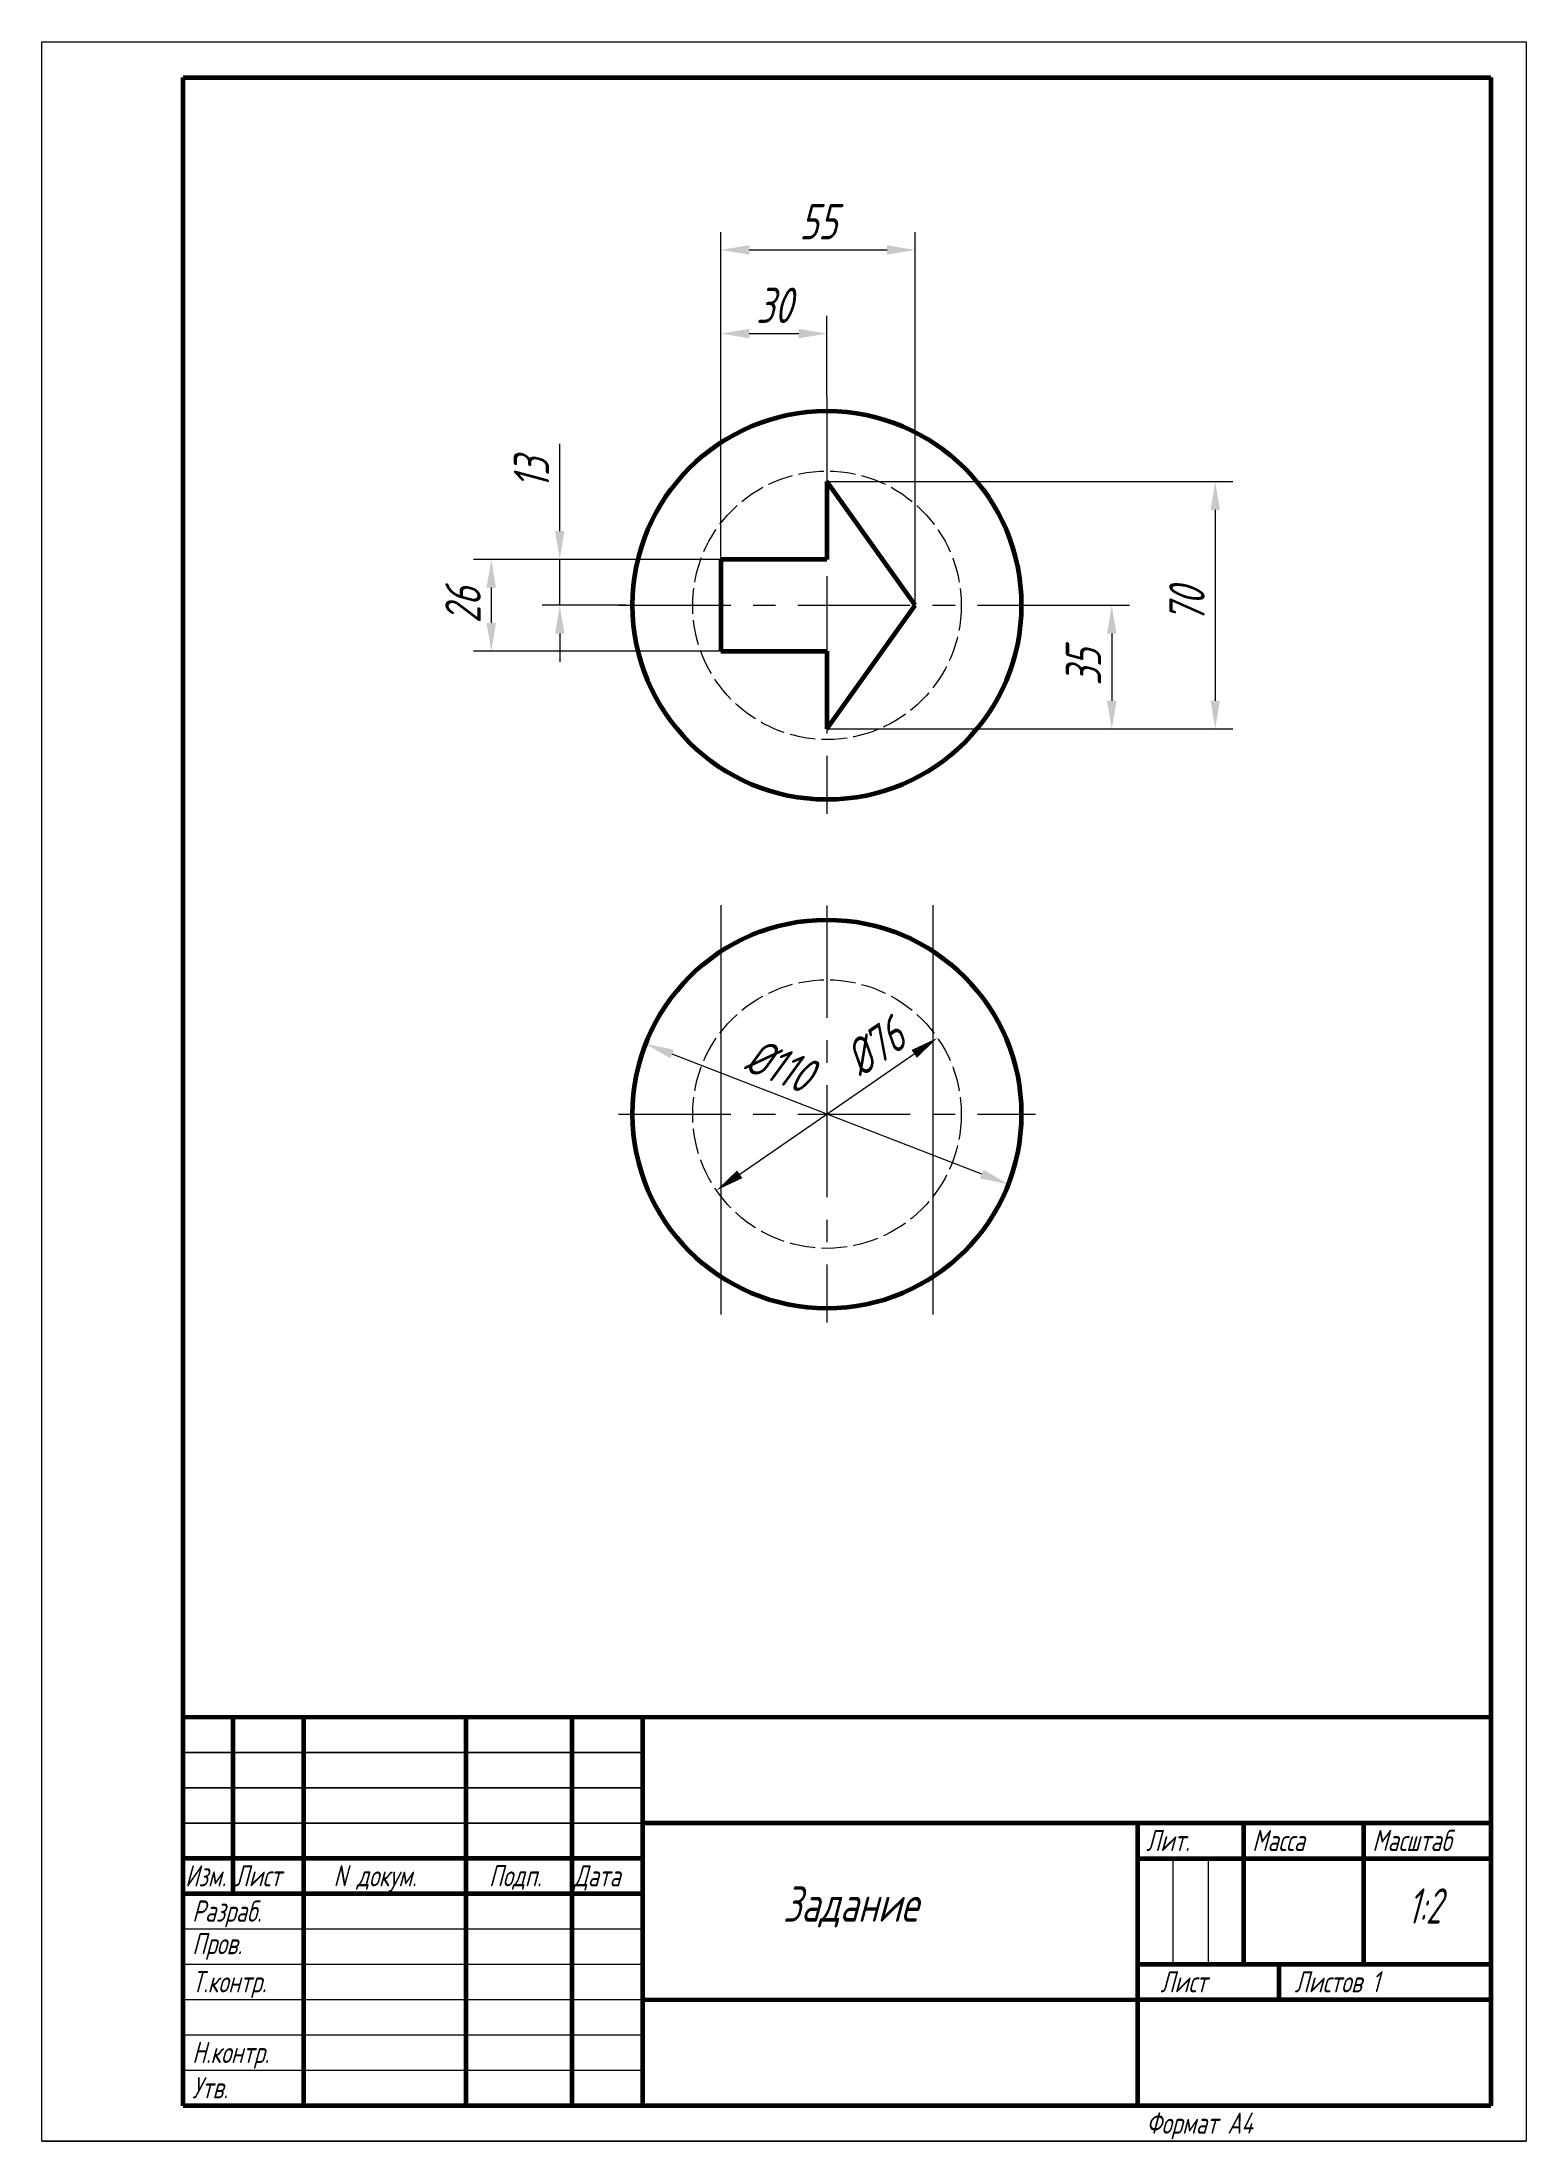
# Model space of a CAD drawing. Header units: millimetres. Extents: x 0 to 210, y 0 to 297.
import ezdxf

# ---------------------------------------------------------------- set-up
doc = ezdxf.new("R2010")
doc.units = ezdxf.units.MM
doc.linetypes.add('ACAD_ISO02W100', pattern=[15, 12, -3])
doc.linetypes.add('осевая', pattern=[50.8, 31.75, -6.35, 6.35, -6.35])
doc.layers.get('0').update_dxf_attribs({"lineweight": 15})
for name, color, linetype, lineweight in [('Осевая', 7, 'осевая', 15), ('Основная', 7, 'Continuous', 60), ('Пунктир', 7, 'ACAD_ISO02W100', 15), ('Размерная', 7, 'Continuous', 18), ('Техт', 7, 'Continuous', 18)]:
    doc.layers.add(name, color=color, linetype=linetype, lineweight=lineweight)
doc.styles.get("Standard").update_dxf_attribs({"font": 'simplex.shx', "width": 0.7, "oblique": 15, "height": 5})
doc.dimstyles.new('ESKD', dxfattribs={"dimtxt": 4, "dimasz": 4, "dimexe": 2.5, "dimexo": 0, "dimgap": 1.5, "dimtad": 3, "dimdec": 3, "dimdsep": 46, "dimtxsty": 'Standard', "dimcen": 1.5, "dimdle": 1.25, "dimclrd": 256, "dimclre": 256, "dimclrt": 256, "dimazin": 2, "dimtfac": 0.766667, "dimtdec": 3, "dimtmove": 0, "dimatfit": 0, "dimtvp": 1.5, "dimtolj": 1, "dimtzin": 0, "dimlwd": -1, "dimlwe": -1, "dimarcsym": 0})

# ---------------------------------------------------------------- blocks, each defined once
blk = doc.blocks.new('*D1')
at = {"layer": 'DEFPOINTS', "color": 0, "transparency": 16777216}
for p in [(96.08, 223.82), (63.58, 210.82), (96.08, 210.82)]:
    blk.add_point(p, dxfattribs=at)
at = {"layer": 'Размерная', "transparency": 16777216}
for p, q in [((96.08, 223.82), (61.08, 223.82)), ((63.58, 219.82), (63.58, 214.82)), ((96.08, 210.82), (61.08, 210.82))]:
    blk.add_line(p, q, dxfattribs=at)
for points in [[(62.91, 219.82), (64.25, 219.82), (63.58, 223.82)], [(62.91, 214.82), (64.25, 214.82), (63.58, 210.82)]]:
    blk.add_solid(points, dxfattribs=at)
at = {"layer": 'Размерная', "transparency": 16777216, "insert": (59.58, 217.32), "char_height": 5, "attachment_point": 5, "rotation": 90}
blk.add_mtext('\\A1;26', dxfattribs=at)
blk = doc.blocks.new('*D2')
at = {"layer": 'DEFPOINTS', "color": 0, "transparency": 16777216}
for p in [(111.08, 255.77), (111.08, 246.82), (96.08, 223.82)]:
    blk.add_point(p, dxfattribs=at)
at = {"layer": 'Размерная', "transparency": 16777216}
for p, q in [((96.08, 223.82), (96.08, 258.27)), ((100.08, 255.77), (107.08, 255.77)), ((111.08, 246.82), (111.08, 258.27))]:
    blk.add_line(p, q, dxfattribs=at)
for points in [[(100.08, 256.44), (100.08, 255.1), (96.08, 255.77)], [(107.08, 256.44), (107.08, 255.1), (111.08, 255.77)]]:
    blk.add_solid(points, dxfattribs=at)
at = {"layer": 'Размерная', "transparency": 16777216, "insert": (103.58, 259.77), "char_height": 5, "attachment_point": 5}
blk.add_mtext('\\A1;30', dxfattribs=at)
blk = doc.blocks.new('*D3')
at = {"layer": 'DEFPOINTS', "color": 0, "transparency": 16777216}
for p in [(123.58, 267.61), (96.08, 223.82), (123.58, 217.32)]:
    blk.add_point(p, dxfattribs=at)
at = {"layer": 'Размерная', "transparency": 16777216}
for p, q in [((96.08, 223.82), (96.08, 270.11)), ((100.08, 267.61), (119.58, 267.61)), ((123.58, 217.32), (123.58, 270.11))]:
    blk.add_line(p, q, dxfattribs=at)
for points in [[(100.08, 268.28), (100.08, 266.94), (96.08, 267.61)], [(119.58, 268.28), (119.58, 266.94), (123.58, 267.61)]]:
    blk.add_solid(points, dxfattribs=at)
at = {"layer": 'Размерная', "transparency": 16777216, "insert": (109.83, 271.61), "char_height": 5, "attachment_point": 5}
blk.add_mtext('\\A1;55', dxfattribs=at)
blk = doc.blocks.new('*D4')
at = {"layer": 'DEFPOINTS', "color": 0, "transparency": 16777216}
for p in [(111.08, 234.82), (111.08, 199.82), (166.02, 199.82)]:
    blk.add_point(p, dxfattribs=at)
at = {"layer": 'Размерная', "transparency": 16777216}
for p, q in [((111.08, 234.82), (168.52, 234.82)), ((166.02, 230.82), (166.02, 203.82)), ((111.08, 199.82), (168.52, 199.82))]:
    blk.add_line(p, q, dxfattribs=at)
for points in [[(165.36, 230.82), (166.69, 230.82), (166.02, 234.82)], [(165.36, 203.82), (166.69, 203.82), (166.02, 199.82)]]:
    blk.add_solid(points, dxfattribs=at)
at = {"layer": 'Размерная', "transparency": 16777216, "insert": (162.02, 217.32), "char_height": 5, "attachment_point": 5, "rotation": 90}
blk.add_mtext('\\A1;70', dxfattribs=at)
blk = doc.blocks.new('*D5')
at = {"layer": 'DEFPOINTS', "color": 0, "transparency": 16777216}
for p in [(140.58, 217.32), (111.08, 199.82), (151.38, 199.82)]:
    blk.add_point(p, dxfattribs=at)
at = {"layer": 'Размерная', "transparency": 16777216}
for p, q in [((140.58, 217.32), (153.88, 217.32)), ((151.38, 213.32), (151.38, 203.82)), ((111.08, 199.82), (153.88, 199.82))]:
    blk.add_line(p, q, dxfattribs=at)
for points in [[(150.71, 213.32), (152.05, 213.32), (151.38, 217.32)], [(150.71, 203.82), (152.05, 203.82), (151.38, 199.82)]]:
    blk.add_solid(points, dxfattribs=at)
at = {"layer": 'Размерная', "transparency": 16777216, "insert": (147.38, 208.57), "char_height": 5, "attachment_point": 5, "rotation": 90}
blk.add_mtext('\\A1;35', dxfattribs=at)
blk = doc.blocks.new('*D6')
at = {"layer": 'DEFPOINTS', "color": 0, "transparency": 16777216}
for p in [(96.08, 223.82), (73.27, 217.32), (82.6, 217.32)]:
    blk.add_point(p, dxfattribs=at)
at = {"layer": 'Размерная', "transparency": 16777216}
for p, q in [((73.27, 227.82), (73.27, 240.16)), ((96.08, 223.82), (70.77, 223.82)), ((73.27, 217.32), (73.27, 223.82)), ((82.6, 217.32), (70.77, 217.32)), ((73.27, 213.32), (73.27, 209.32))]:
    blk.add_line(p, q, dxfattribs=at)
for points in [[(72.61, 227.82), (73.94, 227.82), (73.27, 223.82)], [(72.61, 213.32), (73.94, 213.32), (73.27, 217.32)]]:
    blk.add_solid(points, dxfattribs=at)
at = {"layer": 'Размерная', "transparency": 16777216, "insert": (69.27, 235.99), "char_height": 5, "attachment_point": 5, "rotation": 90}
blk.add_mtext('\\A1;13', dxfattribs=at)
blk = doc.blocks.new('*D7')
at = {"layer": 'DEFPOINTS', "color": 0, "transparency": 16777216}
for p in [(85.44, 155.26), (136.72, 135.39)]:
    blk.add_point(p, dxfattribs=at)
at = {"layer": 'Размерная', "transparency": 16777216}
blk.add_line((132.99, 136.83), (89.17, 153.81), dxfattribs=at)
for points in [[(89.41, 154.43), (88.93, 153.19), (85.44, 155.26)], [(133.23, 137.45), (132.75, 136.21), (136.72, 135.39)]]:
    blk.add_solid(points, dxfattribs=at)
at = {"layer": 'Размерная', "transparency": 16777216, "insert": (104.36, 152.21), "char_height": 5, "attachment_point": 5, "rotation": 338.8206}
blk.add_mtext('\\A1;%%c110', dxfattribs=at)
blk = doc.blocks.new('*D8')
at = {"layer": 'DEFPOINTS', "color": 0, "transparency": 16777216}
for p in [(126.72, 156.11), (95.44, 134.53)]:
    blk.add_point(p, dxfattribs=at)
at = {"layer": 'Размерная', "transparency": 16777216}
blk.add_line((98.73, 136.8), (123.43, 153.84), dxfattribs=at)
for points in [[(123.05, 154.39), (123.81, 153.29), (126.72, 156.11)], [(98.36, 137.35), (99.11, 136.26), (95.44, 134.53)]]:
    blk.add_solid(points, dxfattribs=at)
at = {"layer": 'Размерная', "transparency": 16777216, "insert": (117.82, 154.83), "char_height": 5, "attachment_point": 5, "rotation": 34.5985}
blk.add_mtext('\\A1;%%c76', dxfattribs=at)

msp = doc.modelspace()

# ---------------------------------------------------------------- linework, layer by layer
at = {"ltscale": 10}
for p, q in [((0, 0), (0, 297.0361)), ((0, 297.0361), (210, 297.0361)), ((210, 297.0361), (210, 0))]:
    msp.add_line(p, q, dxfattribs=at)
for p, q in [((0, 297.0361), (210, 297.0361)), ((20, 292), (20, 5)), ((205, 292), (20, 292)), ((205, 5), (205, 292)), ((96.081, 174.8653), (96.081, 116.9405)), ((126.081, 174.8653), (126.081, 116.9405)), ((20, 55.0361), (85, 55.0361)), ((20, 55), (85, 55)), ((20, 50.0361), (85, 50.0361)), ((20, 50), (85, 50)), ((20, 45.0361), (85, 45.0361)), ((20, 45), (85, 45)), ((160, 40.0361), (160, 25.0361)), ((160, 40), (160, 25)), ((165, 40.0361), (165, 25.0361)), ((165, 40), (165, 25)), ((20, 30.0361), (85, 30.0361)), ((20, 25.0361), (85, 25.0361)), ((20, 20.0361), (85, 20.0361)), ((20, 15.0361), (85, 15.0361)), ((20, 10.0361), (85, 10.0361)), ((20, 5), (205, 5)), ((0, 0), (210, 0)), ((210, 0), (0, 0))]:
    msp.add_line(p, q)
at = {"layer": 'Осевая', "ltscale": 0.5}
for p, q in [((111.081, 246.8221), (111.081, 187.8221)), ((81.581, 217.3221), (140.581, 217.3221)), ((111.081, 174.8221), (111.081, 115.8221)), ((81.581, 145.3221), (140.581, 145.3221))]:
    msp.add_line(p, q, dxfattribs=at)
at = {"layer": 'Основная', "ltscale": 10}
for p, q in [((20, 292), (205, 292)), ((20, 5), (20, 292)), ((205, 292), (205, 5)), ((20, 60.0361), (205, 60)), ((27, 60), (27, 35.0361)), ((37, 60), (37, 5.0361)), ((60, 60), (60, 5)), ((75, 60), (75, 5)), ((85, 60), (85, 5.0361)), ((85, 45.0361), (205, 45.0361)), ((155, 45), (155, 5.0361)), ((170, 45.0361), (170, 25.0361)), ((187, 45), (187, 25.0361)), ((20, 40.0361), (85, 40.0361)), ((155, 40), (205, 40)), ((20, 35.0361), (85, 35.0361)), ((155, 25.0361), (205, 25.0361)), ((175, 25), (175, 20)), ((85, 20), (205, 20.0361)), ((155, 20.0361), (205, 20.0361)), ((205, 5), (20, 5))]:
    msp.add_line(p, q, dxfattribs=at)
at = {"layer": 'Основная'}
for p, q in [((123.581, 217.3221), (111.081, 234.8221)), ((111.081, 234.8221), (111.081, 223.8221)), ((96.081, 223.8221), (96.081, 210.8221)), ((111.081, 223.8221), (96.081, 223.8221)), ((111.081, 199.8221), (123.581, 217.3221)), ((96.081, 210.8221), (111.081, 210.8221)), ((111.081, 210.8221), (111.081, 199.8221))]:
    msp.add_line(p, q, dxfattribs=at)
for centre in [(111.081, 217.3221), (111.081, 145.3221)]:
    msp.add_circle(centre, 27.5, dxfattribs=at)
at = {"layer": 'Пунктир', "ltscale": 0.3}
for centre in [(111.081, 217.3221), (111.081, 145.3221)]:
    msp.add_circle(centre, 19, dxfattribs=at)

# ---------------------------------------------------------------- texts
at = {"layer": 'Техт', "oblique": 15}
for s, height, width, p in [('Лит.', 3, 0.7, (156.2551, 41.0361)), ('Масса', 3, 0.7, (171.2551, 41.0361)), ('Масштаб', 3, 0.7, (188.2551, 41.0361)), ('Изм.', 3, 0.7, (20.2551, 36.0361)), ('Лист', 3, 0.7, (27.2551, 36.0361)), ('N докум.', 3, 0.7, (41.2551, 36.0361)), ('Подп.', 3, 0.7, (63.2551, 36.0361)), ('Дата', 3, 0.7, (75.2551, 36.0361)), ('Задание', 5, 0.7, (104.8427, 31.0361)), ('1:2', 5, 0.6, (193.2273, 30.758)), ('Разраб.', 3, 0.7, (21.2551, 31.0361)), ('Пров.', 3, 0.7, (21.2551, 26.4333)), ('Т.контр.', 3, 0.7, (21.2551, 21.0361)), ('Лист', 3, 0.7, (158.2551, 21.0361)), ('Листов 1', 3, 0.7, (177.2551, 21.0361)), ('Н.контр.', 3, 0.7, (21.2551, 11.0361)), ('Утв.', 3, 0.7, (21.2551, 6.0361)), ('Формат А4', 3, 0.7, (156.2551, 1.0361))]:
    msp.add_text(s, height=height, dxfattribs=dict(at, width=width)).set_placement(p)

# ---------------------------------------------------------------- dimensions: what is measured, and where the dimension line sits
at = {"layer": 'Размерная'}
for base, p2, text, picture, middle in [((123.581, 267.6115), (123.581, 217.3221), '55', '*D3', (109.831, 267.6115)), ((111.081, 255.7712), (111.081, 246.8221), '30', '*D2', (103.581, 255.7712))]:
    dim = msp.add_linear_dim(base=base, p1=(96.081, 223.8221), p2=p2, text=text, dimstyle='ESKD', dxfattribs=at)
    dim.commit()
    dim.dimension.update_dxf_attribs({"geometry": picture, "text_midpoint": middle, "dimtype": 160})
for base, p1, p2, text, picture, middle in [((73.2749, 217.3221), (96.081, 223.8221), (82.5993, 217.3221), '13', '*D6', (73.2749, 235.9919)), ((166.0241, 199.8221), (111.081, 234.8221), (111.081, 199.8221), '70', '*D4', (166.0241, 217.3221)), ((63.5809, 210.8221), (96.081, 223.8221), (96.081, 210.8221), '26', '*D1', (63.5809, 217.3221)), ((151.3809, 199.8221), (140.581, 217.3221), (111.081, 199.8221), '35', '*D5', (151.3809, 208.5721))]:
    dim = msp.add_linear_dim(base=base, p1=p1, p2=p2, angle=90, text=text, dimstyle='ESKD', dxfattribs=at)
    dim.commit()
    dim.dimension.update_dxf_attribs({"geometry": picture, "text_midpoint": middle, "dimtype": 160})
for p1, p2, text, picture, middle in [((95.4411, 134.5334), (126.7208, 156.1107), '%%c76', '*D8', (120.0946, 151.5398)), ((136.7235, 135.3866), (85.4385, 155.2575), '%%c110', '*D7', (102.9175, 148.4851))]:
    dim = msp.add_diameter_dim_2p(p1=p1, p2=p2, text=text, dimstyle='ESKD', dxfattribs=at)
    dim.commit()
    dim.dimension.update_dxf_attribs({"geometry": picture, "text_midpoint": middle, "dimtype": 163})

doc.saveas('drawing.dxf')
